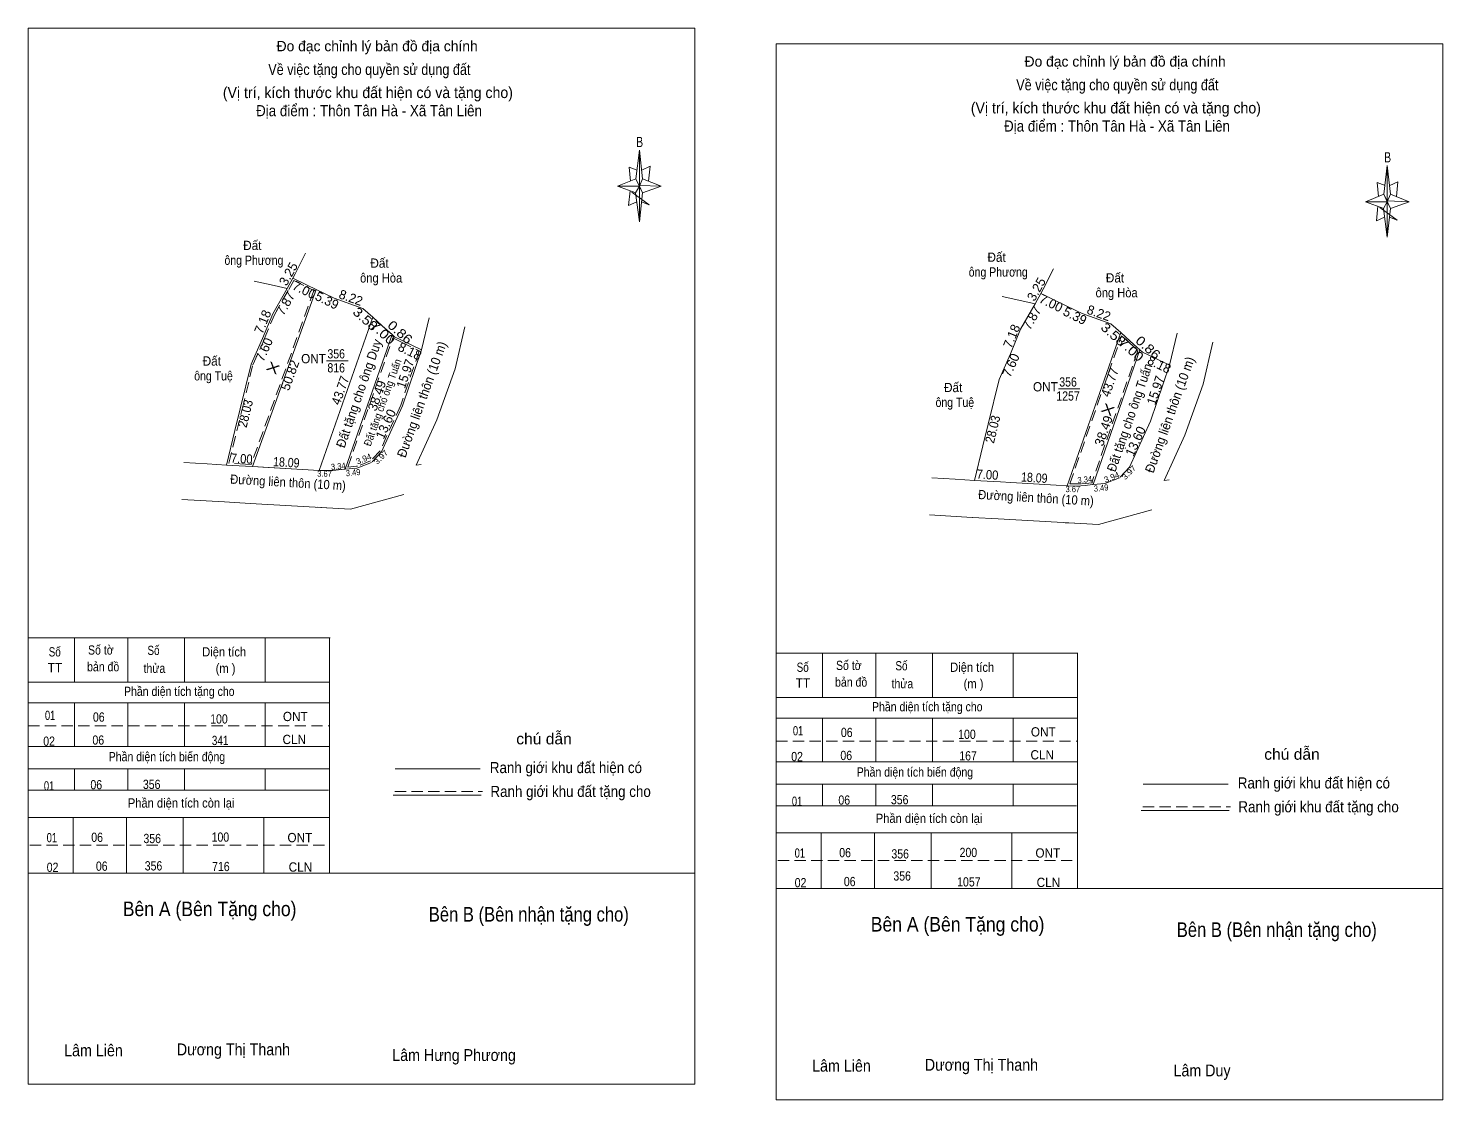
# Model space of a CAD drawing. Header units: metres. Extents: x 549160 to 550108, y 1838058 to 1838512.
# Drawn here: x 549159.7 to 549541.7, y 1838223.1 to 1838512.4 of the extents above; entities that cross this region are included whole.
import ezdxf
from ezdxf.enums import TextEntityAlignment as Align

# ---------------------------------------------------------------- set-up
doc = ezdxf.new("R2010")
doc.units = ezdxf.units.M
doc.linetypes.add('MEDIUM_DASHED', pattern=[4.5, 3, -1.5])
for name, color, linetype, lineweight in [('12', 7, 'Continuous', 13), ('15', 7, 'Continuous', 13), ('17', 7, 'Continuous', 13), ('20', 7, 'Continuous', 13), ('63', 7, 'Continuous', 13)]:
    doc.layers.add(name, color=color, linetype=linetype, lineweight=lineweight)

msp = doc.modelspace()

# ---------------------------------------------------------------- linework, layer by layer
at = {"layer": '12'}
for p, q in [((549159.67, 1838227.28), (549339.67, 1838227.28)), ((549361.69, 1838223.13), (549541.69, 1838223.13))]:
    msp.add_line(p, q, dxfattribs=at)
at = {"layer": '15'}
for p, q in [((549240.21, 1838422.61), (549246.03, 1838422.61)), ((549437.88, 1838415.01), (549443.7, 1838415.01))]:
    msp.add_line(p, q, dxfattribs=at)
at = {"layer": '17'}
for p, q in [((549159.67, 1838227.28), (549159.67, 1838512.38)), ((549361.69, 1838223.13), (549361.69, 1838508.23)), ((549323.79, 1838471.72), (549324.71, 1838479.52)), ((549525.81, 1838467.57), (549526.73, 1838475.37)), ((549325.59, 1838471.72), (549330.59, 1838469.72)), ((549323.79, 1838467.92), (549318.79, 1838469.72)), ((549322.65, 1838468.16), (549327.39, 1838464.72)), ((549325.59, 1838467.92), (549324.71, 1838460.12)), ((549527.61, 1838467.57), (549532.61, 1838465.57)), ((549327.39, 1838464.72), (549325.31, 1838465.52)), ((549525.81, 1838463.77), (549520.81, 1838465.57)), ((549524.67, 1838464.01), (549529.41, 1838460.57)), ((549527.61, 1838463.77), (549526.73, 1838455.97)), ((549529.41, 1838460.57), (549527.33, 1838461.37)), ((549241.16, 1838347.79), (549159.8, 1838347.83)), ((549172.13, 1838347.79), (549172.13, 1838335.88)), ((549186.54, 1838347.79), (549186.54, 1838335.88)), ((549201.88, 1838347.79), (549201.88, 1838335.88)), ((549223.66, 1838347.79), (549223.66, 1838335.88)), ((549241.03, 1838347.79), (549241.03, 1838284.26)), ((549443.18, 1838343.64), (549361.82, 1838343.68)), ((549374.15, 1838343.64), (549374.15, 1838331.73)), ((549388.56, 1838343.64), (549388.56, 1838331.73)), ((549403.9, 1838343.64), (549403.9, 1838331.73)), ((549425.68, 1838343.64), (549425.68, 1838331.73)), ((549443.05, 1838343.64), (549443.05, 1838280.11)), ((549159.8, 1838335.88), (549241.03, 1838335.88)), ((549159.67, 1838330.31), (549241.03, 1838330.31)), ((549172.13, 1838330.31), (549172.13, 1838318.51)), ((549186.54, 1838330.31), (549186.54, 1838318.51)), ((549201.88, 1838330.31), (549201.88, 1838318.51)), ((549223.66, 1838330.31), (549223.66, 1838318.51)), ((549361.82, 1838331.73), (549443.05, 1838331.73)), ((549361.69, 1838326.16), (549443.05, 1838326.16)), ((549374.15, 1838326.16), (549374.15, 1838314.36)), ((549388.56, 1838326.16), (549388.56, 1838314.36)), ((549403.9, 1838326.16), (549403.9, 1838314.36)), ((549425.68, 1838326.16), (549425.68, 1838314.36)), ((549159.8, 1838318.51), (549240.91, 1838318.51)), ((549159.67, 1838312.45), (549241.03, 1838312.45)), ((549172.13, 1838312.45), (549172.13, 1838306.66)), ((549186.54, 1838312.45), (549186.54, 1838306.66)), ((549201.88, 1838312.45), (549201.88, 1838306.66)), ((549223.66, 1838312.45), (549223.66, 1838306.66)), ((549258.75, 1838312.46), (549281.75, 1838312.46)), ((549361.82, 1838314.36), (549442.93, 1838314.36)), ((549361.69, 1838308.3), (549443.05, 1838308.3)), ((549374.15, 1838308.3), (549374.15, 1838302.51)), ((549388.56, 1838308.3), (549388.56, 1838302.51)), ((549403.9, 1838308.3), (549403.9, 1838302.51)), ((549425.68, 1838308.3), (549425.68, 1838302.51)), ((549460.77, 1838308.31), (549483.77, 1838308.31)), ((549159.67, 1838306.66), (549240.78, 1838306.66)), ((549258.23, 1838305.38), (549282.03, 1838305.38)), ((549159.67, 1838299.35), (549241.03, 1838299.35)), ((549171.78, 1838299.35), (549171.78, 1838284.26)), ((549186.2, 1838299.35), (549186.2, 1838284.26)), ((549201.54, 1838299.35), (549201.54, 1838284.26)), ((549223.32, 1838299.35), (549223.32, 1838284.26)), ((549361.69, 1838302.51), (549442.8, 1838302.51)), ((549460.25, 1838301.23), (549484.05, 1838301.23)), ((549361.69, 1838295.2), (549443.05, 1838295.2)), ((549373.8, 1838295.2), (549373.8, 1838280.11)), ((549388.22, 1838295.2), (549388.22, 1838280.11)), ((549403.56, 1838295.2), (549403.56, 1838280.11)), ((549425.34, 1838295.2), (549425.34, 1838280.11)), ((549159.67, 1838284.26), (549339.67, 1838284.26)), ((549361.69, 1838280.11), (549541.69, 1838280.11))]:
    msp.add_line(p, q, dxfattribs=at)
at = {"layer": '17', "linetype": 'MEDIUM_DASHED'}
for p, q in [((549159.67, 1838324.09), (549241.03, 1838324.09)), ((549361.69, 1838319.94), (549443.05, 1838319.94)), ((549258.71, 1838306.38), (549282.31, 1838306.38)), ((549460.73, 1838302.23), (549484.33, 1838302.23)), ((549160.13, 1838291.88), (549241.03, 1838291.88)), ((549362.15, 1838287.73), (549443.05, 1838287.73))]:
    msp.add_line(p, q, dxfattribs=at)
at = {"layer": '17'}
for points in [[(549159.67, 1838512.38), (549339.67, 1838512.38), (549339.67, 1838227.28)], [(549361.69, 1838508.23), (549541.69, 1838508.23), (549541.69, 1838223.13)], [(549325.39, 1838474.12), (549327.59, 1838475.12), (549327.19, 1838471.12)], [(549324.71, 1838469.72), (549323.79, 1838471.72), (549318.79, 1838469.72)], [(549324.11, 1838474.12), (549321.99, 1838474.92), (549322.31, 1838471.12)], [(549322.19, 1838468.52), (549321.79, 1838464.52), (549323.99, 1838465.52)], [(549324.71, 1838469.72), (549325.59, 1838467.92), (549330.59, 1838469.72)], [(549526.73, 1838465.57), (549525.81, 1838467.57), (549520.81, 1838465.57)], [(549526.13, 1838469.97), (549524.01, 1838470.77), (549524.33, 1838466.97)], [(549527.41, 1838469.97), (549529.61, 1838470.97), (549529.21, 1838466.97)], [(549524.21, 1838464.37), (549523.81, 1838460.37), (549526.01, 1838461.37)], [(549526.73, 1838465.57), (549527.61, 1838463.77), (549532.61, 1838465.57)]]:
    msp.add_lwpolyline(points, dxfattribs=at)
for points in [[(549324.71, 1838479.52), (549325.59, 1838471.72), (549324.71, 1838469.72)], [(549526.73, 1838475.37), (549527.61, 1838467.57), (549526.73, 1838465.57)], [(549324.71, 1838469.72), (549318.79, 1838469.72), (549323.79, 1838471.72), (549325.59, 1838467.92), (549330.59, 1838469.72), (549324.71, 1838469.92)], [(549324.71, 1838469.72), (549324.71, 1838460.12), (549323.71, 1838467.92)], [(549526.73, 1838465.57), (549520.81, 1838465.57), (549525.81, 1838467.57), (549527.61, 1838463.77), (549532.61, 1838465.57), (549526.73, 1838465.77)], [(549526.73, 1838465.57), (549526.73, 1838455.97), (549525.73, 1838463.77)]]:
    msp.add_lwpolyline(points, close=True, dxfattribs=at)
at = {"layer": '63'}
for p, q in [((549229.56, 1838442.13), (549231.16, 1838444.96)), ((549229.56, 1838442.13), (549231.16, 1838444.96)), ((549229.56, 1838442.13), (549231.16, 1838444.96)), ((549237.45, 1838441.88), (549220.19, 1838394.08)), ((549431.58, 1838437.98), (549433.18, 1838440.81)), ((549431.58, 1838437.98), (549433.18, 1838440.81)), ((549431.58, 1838437.98), (549433.18, 1838440.81)), ((549248.74, 1838437.21), (549242.29, 1838439.51)), ((549250.03, 1838436.75), (549248.74, 1838437.21)), ((549252.7, 1838434.36), (549238.25, 1838393.04)), ((549252.7, 1838434.36), (549250.03, 1838436.75)), ((549252.7, 1838434.36), (549255.29, 1838432.03)), ((549265.9, 1838425.54), (549267.94, 1838434.21)), ((549450.76, 1838433.06), (549444.31, 1838435.36)), ((549452.05, 1838432.6), (549450.76, 1838433.06)), ((549245.24, 1838393.35), (549257.91, 1838429.69)), ((549255.29, 1838432.03), (549257.06, 1838430.45)), ((549257.06, 1838430.45), (549257.91, 1838429.69)), ((549258.55, 1838429.12), (549257.91, 1838429.69)), ((549454.72, 1838430.21), (549440.27, 1838388.89)), ((549454.72, 1838430.21), (549452.05, 1838432.6)), ((549454.72, 1838430.21), (549457.31, 1838427.88)), ((549467.92, 1838421.39), (549469.96, 1838430.06)), ((549447.26, 1838389.2), (549459.93, 1838425.54)), ((549457.31, 1838427.88), (549459.08, 1838426.3)), ((549459.08, 1838426.3), (549459.93, 1838425.54)), ((549460.57, 1838424.97), (549459.93, 1838425.54)), ((549216.92, 1838409.68), (549219.87, 1838421.7)), ((549418.94, 1838405.53), (549421.89, 1838417.55)), ((549215.49, 1838403.82), (549216.92, 1838409.68)), ((549213.2, 1838394.48), (549215.49, 1838403.82)), ((549417.51, 1838399.67), (549418.94, 1838405.53)), ((549417.51, 1838399.67), (549418.94, 1838405.53)), ((549415.22, 1838390.33), (549417.51, 1838399.67)), ((549248.71, 1838393.69), (549252.36, 1838395.18)), ((549252.53, 1838395.35), (549255.11, 1838398.05)), ((549218.35, 1838394.19), (549213.2, 1838394.48)), ((549220.19, 1838394.08), (549218.35, 1838394.19)), ((549220.19, 1838394.08), (549222.98, 1838393.92)), ((549238.25, 1838393.04), (549240.72, 1838392.9)), ((549240.72, 1838392.9), (549243.12, 1838393.14)), ((549243.12, 1838393.14), (549245.11, 1838393.34)), ((549245.11, 1838393.34), (549245.24, 1838393.35)), ((549245.24, 1838393.35), (549248.38, 1838393.66)), ((549248.38, 1838393.66), (549248.71, 1838393.69)), ((549264.45, 1838394.43), (549265.77, 1838394.63)), ((549450.73, 1838389.54), (549454.38, 1838391.03)), ((549454.55, 1838391.2), (549457.13, 1838393.9)), ((549420.37, 1838390.04), (549415.22, 1838390.33)), ((549422.21, 1838389.93), (549420.37, 1838390.04)), ((549422.21, 1838389.93), (549425, 1838389.77)), ((549440.27, 1838388.89), (549442.74, 1838388.75)), ((549442.74, 1838388.75), (549445.14, 1838388.99)), ((549445.14, 1838388.99), (549447.13, 1838389.19)), ((549447.13, 1838389.19), (549447.26, 1838389.2)), ((549447.26, 1838389.2), (549450.4, 1838389.51)), ((549450.4, 1838389.51), (549450.73, 1838389.54)), ((549466.47, 1838390.28), (549467.79, 1838390.48)), ((549201.1, 1838385.17), (549212.62, 1838384.5)), ((549219.62, 1838384.1), (549212.63, 1838384.5)), ((549219.62, 1838384.1), (549246.74, 1838382.54)), ((549261.07, 1838386.53), (549246.74, 1838382.54)), ((549237.68, 1838383.06), (549240.15, 1838382.92)), ((549403.12, 1838381.02), (549414.64, 1838380.35)), ((549421.64, 1838379.95), (549414.65, 1838380.35)), ((549421.64, 1838379.95), (549448.76, 1838378.39)), ((549463.09, 1838382.38), (549448.76, 1838378.39)), ((549439.7, 1838378.91), (549442.17, 1838378.77))]:
    msp.add_line(p, q, dxfattribs=at)
at = {"layer": '63', "linetype": 'MEDIUM_DASHED'}
msp.add_line((549215.98, 1838403.7), (549217.41, 1838409.56), dxfattribs=at)
at = {"layer": '63'}
for points in [[(549234.51, 1838451.63), (549231.73, 1838446.1), (549231.16, 1838444.96)], [(549234.51, 1838451.63), (549231.73, 1838446.1), (549231.16, 1838444.96)], [(549234.51, 1838451.63), (549231.73, 1838446.1), (549231.16, 1838444.96)], [(549231.16, 1838444.96), (549235.03, 1838443.07), (549237.45, 1838441.88)], [(549436.53, 1838447.48), (549433.75, 1838441.95), (549433.18, 1838440.81)], [(549436.53, 1838447.48), (549433.75, 1838441.95), (549433.18, 1838440.81)], [(549436.53, 1838447.48), (549433.75, 1838441.95), (549433.18, 1838440.81)], [(549219.87, 1838421.7), (549222.96, 1838428.64), (549225.68, 1838435.28), (549229.56, 1838442.13)], [(549220.72, 1838444.11), (549226.04, 1838442.92), (549229.56, 1838442.13)], [(549220.72, 1838444.11), (549226.04, 1838442.92), (549229.56, 1838442.13)], [(549220.72, 1838444.11), (549226.04, 1838442.92), (549229.56, 1838442.13)], [(549242.29, 1838439.51), (549240.74, 1838440.27), (549237.45, 1838441.88)], [(549418.94, 1838405.53), (549421.89, 1838417.55), (549424.98, 1838424.49), (549427.7, 1838431.13), (549431.58, 1838437.98), (549433.18, 1838440.81), (549437.05, 1838438.92)], [(549433.18, 1838440.81), (549437.05, 1838438.92), (549439.47, 1838437.73)], [(549421.89, 1838417.55), (549424.98, 1838424.49), (549427.7, 1838431.13), (549431.58, 1838437.98)], [(549422.74, 1838439.96), (549428.06, 1838438.77), (549431.58, 1838437.98)], [(549422.74, 1838439.96), (549428.06, 1838438.77), (549431.58, 1838437.98)], [(549422.74, 1838439.96), (549428.06, 1838438.77), (549431.58, 1838437.98)], [(549444.31, 1838435.36), (549442.76, 1838436.12), (549439.47, 1838437.73)], [(549245.11, 1838393.34), (549241.92, 1838393.02), (549238.25, 1838393.04), (549252.7, 1838434.36), (549255.29, 1838432.03)], [(549255.29, 1838432.03), (549257.91, 1838429.69), (549245.24, 1838393.35), (549245.11, 1838393.34)], [(549264.45, 1838394.43), (549270, 1838406.66), (549274.98, 1838420.45), (549277.62, 1838431.82)], [(549255.11, 1838398.05), (549260.73, 1838410.43), (549265.9, 1838425.54)], [(549265.9, 1838425.54), (549260.5, 1838428.17), (549258.55, 1838429.12)], [(549466.47, 1838390.28), (549472.02, 1838402.51), (549477, 1838416.3), (549479.64, 1838427.67)], [(549467.92, 1838421.39), (549462.52, 1838424.02), (549460.57, 1838424.97)], [(549457.13, 1838393.9), (549462.75, 1838406.28), (549467.92, 1838421.39)], [(549420.37, 1838390.04), (549415.22, 1838390.33), (549417.51, 1838399.67)], [(549201.68, 1838395.15), (549207.99, 1838394.78), (549213.2, 1838394.48)], [(549222.98, 1838393.92), (549235.27, 1838393.21), (549238.25, 1838393.04)], [(549403.7, 1838391), (549410.01, 1838390.63), (549415.22, 1838390.33)], [(549425, 1838389.77), (549437.29, 1838389.06), (549440.27, 1838388.89)]]:
    msp.add_lwpolyline(points, dxfattribs=at)
at = {"layer": '63', "linetype": 'MEDIUM_DASHED'}
for points in [[(549217.41, 1838409.56), (549220.34, 1838421.54), (549223.42, 1838428.44), (549226.13, 1838435.06), (549230, 1838441.88), (549231.36, 1838444.3), (549234.81, 1838442.62)], [(549234.81, 1838442.62), (549236.83, 1838441.63), (549219.85, 1838394.6), (549218.38, 1838394.69)], [(549447.08, 1838389.69), (549443.92, 1838389.37), (549440.97, 1838389.4), (549454.93, 1838429.34), (549456.98, 1838427.51)], [(549248.33, 1838394.16), (549245.97, 1838393.92), (549258.14, 1838428.82), (549258.27, 1838428.7), (549260.28, 1838427.72)], [(549260.28, 1838427.72), (549265.28, 1838425.28), (549260.26, 1838410.61), (549254.69, 1838398.33), (549252.07, 1838395.6), (549248.59, 1838394.18), (549248.33, 1838394.16)], [(549456.98, 1838427.51), (549459.35, 1838425.39), (549446.9, 1838389.67), (549447.09, 1838389.69)], [(549218.38, 1838394.69), (549213.83, 1838394.95), (549215.98, 1838403.7)]]:
    msp.add_lwpolyline(points, dxfattribs=at)
at = {"layer": '63'}
msp.add_lwpolyline([(549237.45, 1838441.88), (549242.29, 1838439.51), (549250.03, 1838436.75), (549252.7, 1838434.36), (549238.25, 1838393.04), (549220.19, 1838394.08)], close=True, dxfattribs=at)

# ---------------------------------------------------------------- texts
at = {"layer": '15'}
for s, width, p in [('Đất ', 0.95, (549220.62, 1838452.52)), ('ông Phương', 0.85, (549220.62, 1838448.52)), ('Đất ', 0.95, (549254.98, 1838447.74)), ('Đất ', 0.95, (549421.64, 1838449.34)), ('ông Hòa', 0.9, (549254.975, 1838443.74)), ('ông Phương', 0.85, (549421.64, 1838445.34)), ('Đất ', 0.95, (549453.62, 1838443.76)), ('ông Hòa', 0.9, (549453.615, 1838439.76)), ('356', 0.85, (549242.83, 1838423.25)), ('Đất ', 0.95, (549209.69, 1838421.31)), ('ONT', 0.95, (549236.71, 1838421.95)), ('816', 0.85, (549242.83, 1838419.47)), ('ông Tuệ', 0.85, (549209.695, 1838417.31)), ('356', 0.85, (549440.5, 1838415.65)), ('Đất ', 0.95, (549409.92, 1838414.16)), ('ONT', 0.95, (549434.38, 1838414.35)), ('1257', 0.85, (549440.5, 1838411.87)), ('ông Tuệ', 0.85, (549409.925, 1838410.16))]:
    msp.add_text(s, height=2.5, dxfattribs=dict(at, width=width)).set_placement(p, align=Align.CENTER)
at = {"layer": '17'}
for p in [(549253.895, 1838506.18), (549455.915, 1838502.03)]:
    msp.add_text('Đo đạc chỉnh lý bản đồ địa chính', height=2.8, dxfattribs=at).set_placement(p, align=Align.CENTER)
for s, height, width, p in [('Về việc tặng cho quyền sử dụng đất', 3, 0.85, (549251.79, 1838499.78)), ('Về việc tặng cho quyền sử dụng đất', 3, 0.85, (549453.81, 1838495.63)), ('B', 2.756, 0.75, (549324.81, 1838480.32)), ('B', 2.756, 0.75, (549526.83, 1838476.17)), ('Số', 2.5, 0.8, (549166.815, 1838342.79)), ('Số tờ', 2.5, 0.85, (549179.265, 1838343.29)), ('Số', 2.5, 0.8, (549193.485, 1838343.19)), ('Diện tích', 2.5, 0.9, (549212.58, 1838342.79)), ('bản đồ', 2.5, 0.85, (549179.9, 1838338.78)), ('Số', 2.5, 0.8, (549368.835, 1838338.64)), ('Số tờ', 2.5, 0.85, (549381.285, 1838339.14)), ('Số', 2.5, 0.8, (549395.505, 1838339.04)), ('TT', 2.5, 0.95, (549166.875, 1838338.52)), ('thửa', 2.5, 0.85, (549193.735, 1838338.35)), ('(m )', 2.5, 0.9, (549212.955, 1838338.35)), ('Diện tích', 2.5, 0.9, (549414.6, 1838338.64)), ('Phần diện tích tặng cho', 2.5, 0.85, (549200.455, 1838332.13)), ('TT', 2.5, 0.95, (549368.895, 1838334.37)), ('bản đồ', 2.5, 0.85, (549381.92, 1838334.63)), ('thửa', 2.5, 0.85, (549395.755, 1838334.2)), ('(m )', 2.5, 0.9, (549414.975, 1838334.2)), ('Phần diện tích tặng cho', 2.5, 0.85, (549402.475, 1838327.98)), ('01', 2.5, 0.75, (549165.565, 1838325.64)), ('06', 2.5, 0.85, (549178.71, 1838325.19)), ('100', 2.5, 0.85, (549211.175, 1838324.68)), ('ONT', 2.5, 0.95, (549231.79, 1838325.34)), ('chú dẫn', 3, 1.05, (549298.965, 1838319.06)), ('01', 2.5, 0.75, (549367.585, 1838321.49)), ('06', 2.5, 0.85, (549380.73, 1838321.04)), ('100', 2.5, 0.85, (549413.195, 1838320.53)), ('ONT', 2.5, 0.95, (549433.81, 1838321.19)), ('02', 2.5, 0.85, (549165.29, 1838318.67)), ('06', 2.5, 0.85, (549178.57, 1838318.97)), ('341', 2.5, 0.8, (549211.475, 1838318.87)), ('CLN', 2.5, 0.95, (549231.515, 1838319.14)), ('chú dẫn', 3, 1.05, (549500.985, 1838314.91)), ('Phần diện tích biến động', 2.5, 0.85, (549197.12, 1838314.49)), ('Ranh giới khu đất hiện có ', 3, 0.9, (549305.38, 1838311.3)), ('02', 2.5, 0.85, (549367.31, 1838314.52)), ('06', 2.5, 0.85, (549380.59, 1838314.82)), ('167', 2.5, 0.85, (549413.49, 1838314.72)), ('CLN', 2.5, 0.95, (549433.535, 1838314.99)), ('Phần diện tích biến động', 2.5, 0.85, (549399.14, 1838310.34)), ('01', 2.5, 0.75, (549165.285, 1838306.61)), ('06', 2.5, 0.85, (549178.03, 1838306.92)), ('356', 2.5, 0.85, (549193, 1838307.02)), ('Ranh giới khu đất tặng cho', 3, 0.9, (549306.145, 1838304.86)), ('Ranh giới khu đất hiện có ', 3, 0.9, (549507.4, 1838307.15)), ('Phần diện tích còn lại', 2.5, 0.9, (549200.94, 1838301.99)), ('01', 2.5, 0.75, (549367.305, 1838302.46)), ('06', 2.5, 0.85, (549380.05, 1838302.77)), ('356', 2.5, 0.85, (549395.02, 1838302.87)), ('Ranh giới khu đất tặng cho', 3, 0.9, (549508.165, 1838300.71)), ('Phần diện tích còn lại', 2.5, 0.9, (549402.96, 1838297.84)), ('01', 2.5, 0.75, (549166.035, 1838292.63)), ('06', 2.5, 0.85, (549178.26, 1838292.73)), ('356', 2.5, 0.85, (549193.14, 1838292.4)), ('100', 2.5, 0.85, (549211.555, 1838292.78)), ('ONT', 2.5, 0.95, (549233.02, 1838292.65)), ('01', 2.5, 0.75, (549368.055, 1838288.48)), ('06', 2.5, 0.85, (549380.28, 1838288.58)), ('356', 2.5, 0.85, (549395.16, 1838288.25)), ('200', 2.5, 0.85, (549413.575, 1838288.63)), ('ONT', 2.5, 0.95, (549435.04, 1838288.5)), ('02', 2.5, 0.85, (549166.23, 1838284.63)), ('06', 2.5, 0.85, (549179.51, 1838284.93)), ('356', 2.5, 0.85, (549193.49, 1838285.02)), ('716', 2.5, 0.85, (549211.69, 1838284.84)), ('CLN', 2.5, 0.95, (549233.165, 1838284.7)), ('356', 2.5, 0.85, (549395.69, 1838282.29)), ('02', 2.5, 0.85, (549368.25, 1838280.48)), ('06', 2.5, 0.85, (549381.53, 1838280.78)), ('1057', 2.5, 0.85, (549413.71, 1838280.69)), ('CLN', 2.5, 0.95, (549435.185, 1838280.55)), ('Bên A (Bên Tặng cho)', 3.94, 0.9, (549208.65, 1838272.68)), ('Bên B (Bên nhận tặng cho)', 3.94, 0.85, (549294.855, 1838271.22)), ('Bên A (Bên Tặng cho)', 3.94, 0.9, (549410.67, 1838268.53)), ('Bên B (Bên nhận tặng cho)', 3.94, 0.85, (549496.875, 1838267.07)), ('Lâm Liên', 3.2, 0.9, (549177.28, 1838234.85)), ('Dương Thị Thanh', 3.2, 0.9, (549215.085, 1838235.11)), ('Lâm Hưng Phương', 3.2, 0.9, (549274.665, 1838233.58)), ('Lâm Liên', 3.2, 0.9, (549379.3, 1838230.7)), ('Dương Thị Thanh', 3.2, 0.9, (549417.105, 1838230.96)), ('Lâm Duy', 3.2, 0.9, (549476.69, 1838229.43))]:
    msp.add_text(s, height=height, dxfattribs=dict(at, width=width)).set_placement(p, align=Align.CENTER)
at = {"layer": '17', "width": 0.95}
for p in [(549212.22, 1838493.54), (549414.24, 1838489.39)]:
    msp.add_text('(Vị trí, kích thước khu đất hiện có và tặng cho)', height=3, dxfattribs=at).set_placement(p)
at = {"layer": '20', "width": 0.9}
for p in [(549251.705, 1838488.64), (549453.725, 1838484.49)]:
    msp.add_text('Địa điểm : Thôn Tân Hà - Xã Tân Liên', height=3, dxfattribs=at).set_placement(p, align=Align.CENTER)
at = {"layer": '63'}
for s, height, rotation, p in [('3.25', 2.5, 60.517, (549231.01, 1838445.475)), ('3.25', 2.5, 60.517, (549433.03, 1838441.325)), ('7.87', 2.5, 60.472, (549230.213, 1838437.444)), ('7.00', 2.5, 333.911, (549233.685, 1838440.624)), ('5.39', 2.5, 333.91, (549239.805, 1838437.794)), ('8.22', 2.5, 340.374, (549246.375, 1838438.487)), ('7.87', 2.5, 60.472, (549431.803, 1838433.554)), ('7.00', 2.5, 333.911, (549435.355, 1838437.074)), ('5.39', 2.5, 333.91, (549441.825, 1838433.644)), ('8.22', 2.5, 340.374, (549448.395, 1838434.337)), ('7.18', 2.499, 67.724, (549224.144, 1838432.676)), ('7.18', 2.5, 67.724, (549426.424, 1838428.786)), ('7.60', 2.5, 65.999, (549224.51, 1838425.137)), ('8.18', 2.5, 334.03, (549262.178, 1838424.09)), ('50.82', 2.5, 70.146, (549231.505, 1838418.295)), ('7.60', 2.5, 65.999, (549426.19, 1838420.907)), ('8.18', 2.5, 334.03, (549464.598, 1838420.5)), ('38.49', 2.5, 70.779, (549255.013, 1838412.794)), ('13.60', 2.5, 65.584, (549257.366, 1838405.023)), ('38.49', 2.5, 70.779, (549451.293, 1838403.304)), ('13.60', 2.5, 65.584, (549459.866, 1838400.383)), ('3.94', 1.64, 22.206, (549250.57, 1838395.375)), ('3.94', 1.64, 22.206, (549452.59, 1838390.415))]:
    msp.add_text(s, height=height, rotation=rotation, dxfattribs=at).set_placement(p, align=Align.CENTER)
for s, height, rotation, width, p in [('3.58', 2.5, 318.167, 1.15, (549249.876, 1838432.987)), ('7.00', 2.5, 318.128, 1.15, (549254.561, 1838429.243)), ('0.86', 2.5, 318.311, 1.15, (549259.264, 1838429.397)), ('3.58', 2.5, 318.167, 1.15, (549451.896, 1838428.837)), ('0.86', 2.5, 318.311, 1.15, (549461.284, 1838425.247)), ('Đất tặng cho ông Duy', 2.5, 70.779, 0.95, (549250.134, 1838413.398)), ('Đường liên thôn (10 m)', 2.5, 70.144, 0.95, (549267.12, 1838411.77)), ('7.00', 2.5, 318.128, 1.15, (549456.741, 1838424.693)), ('X', 2.5, 334.03, 1.55, (549225.268, 1838419.596)), ('Đất tặng cho ông Tuấn', 2.02, 70.146, 0.9, (549256.312, 1838411.022)), ('15.97', 2.5, 71.111, 0.95, (549262.659, 1838418.725)), ('Đất tặng cho ông Tuấn', 2.5, 70.779, 0.9, (549458.3, 1838406.873)), ('Đường liên thôn (10 m)', 2.5, 70.144, 0.95, (549469.14, 1838407.62)), ('43.77', 2.5, 70.725, 0.95, (549245.108, 1838414.227)), ('43.77', 2.5, 70.725, 0.95, (549452.948, 1838416.387)), ('15.97', 2.5, 71.111, 0.95, (549465.319, 1838414.255)), ('28.03', 2.5, 76.232, 0.9, (549219.511, 1838408.067)), ('X', 2.5, 334.03, 1.55, (549450.748, 1838408.326)), ('28.03', 2.5, 76.232, 0.9, (549421.361, 1838403.837)), ('7.00', 2.5, 356.725, 0.9, (549217.254, 1838394.955)), ('18.09', 2.5, 356.704, 0.85, (549229.298, 1838393.968)), ('3.34', 1.64, 5.676, 0.9, (549243.474, 1838393.321)), ('3.97', 1.476, 46.223, 1.15, (549255.464, 1838396.074)), ('Đường liên thôn (10 m)', 2.5, 356.708, 0.9, (549229.748, 1838388.554)), ('3.67', 1.64, 359.688, 0.85, (549239.676, 1838391.3)), ('3.49', 1.64, 5.596, 0.9, (549247.475, 1838391.617)), ('7.00', 2.5, 356.725, 0.9, (549418.674, 1838390.635)), ('18.09', 2.5, 356.704, 0.85, (549431.318, 1838389.818)), ('3.34', 1.64, 5.676, 0.9, (549445.094, 1838389.741)), ('3.97', 1.476, 46.223, 1.15, (549457.484, 1838391.924)), ('Đường liên thôn (10 m)', 2.5, 356.708, 0.9, (549431.768, 1838384.404)), ('3.67', 1.64, 359.688, 0.85, (549441.776, 1838387.15)), ('3.49', 1.64, 5.596, 0.9, (549449.495, 1838387.467))]:
    msp.add_text(s, height=height, rotation=rotation, dxfattribs=dict(at, width=width)).set_placement(p, align=Align.CENTER)

doc.saveas('drawing.dxf')
